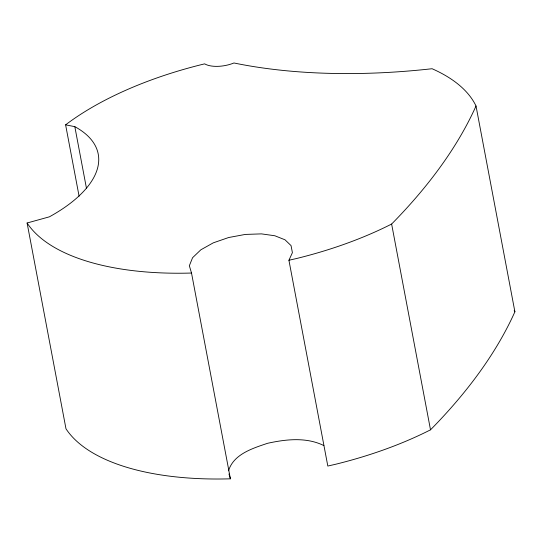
<?xml version="1.0" encoding="UTF-8"?>
<svg xmlns="http://www.w3.org/2000/svg" width="542" height="542" viewBox="0 0 542 542"><rect width="100%" height="100%" fill="white"/><g stroke="black" fill="none" stroke-linecap="round" stroke-linejoin="round"><path stroke-width="0.81" d="M228.521 470.802C233.561 454.135 252.714 448.315 267.531 443.309C285.959 439.244 306.365 436.94 323.879 445.578M65.609 124.836A234.219 104.877 -10.7 0 1 203.209 64.2L204.727 63.854L205.547 64.329A22.215 9.946 -10.7 0 0 233.968 62.98A379.671 170.005 -10.7 0 0 432.082 68.726A234.219 104.877 -10.7 0 1 476.018 105.995L514.9 311.786A915.689 410.009 -10.7 0 1 430.511 429.826A234.219 104.877 -10.7 0 1 335.261 464.345L327.815 466.052L288.927 260.262L292.402 252.647L291.047 245.601L284.997 239.794L274.814 235.756L261.454 233.88L245.275 234.429L228.643 237.525L213.297 242.836L200.838 249.808L192.566 257.721L189.348 265.743L191.516 273.032L230.404 478.816A234.219 104.877 -10.7 0 1 65.982 428.79L27.1 222.999L49.369 216.834A145.412 65.108 -10.7 0 0 74.816 126.659L65.609 124.836L79.091 196.197M288.927 260.262L296.379 258.554A234.219 104.877 -10.7 0 0 391.629 224.042A915.689 410.009 -10.7 0 0 476.018 105.995M228.954 473.959L230.404 478.816M391.629 224.042L430.511 429.826M74.816 126.659L86.422 188.067M514.195 310.376A234.219 104.877 -10.7 0 1 514.9 311.786M191.516 273.032A234.219 104.877 -10.7 0 1 27.1 222.999"/></g></svg>
